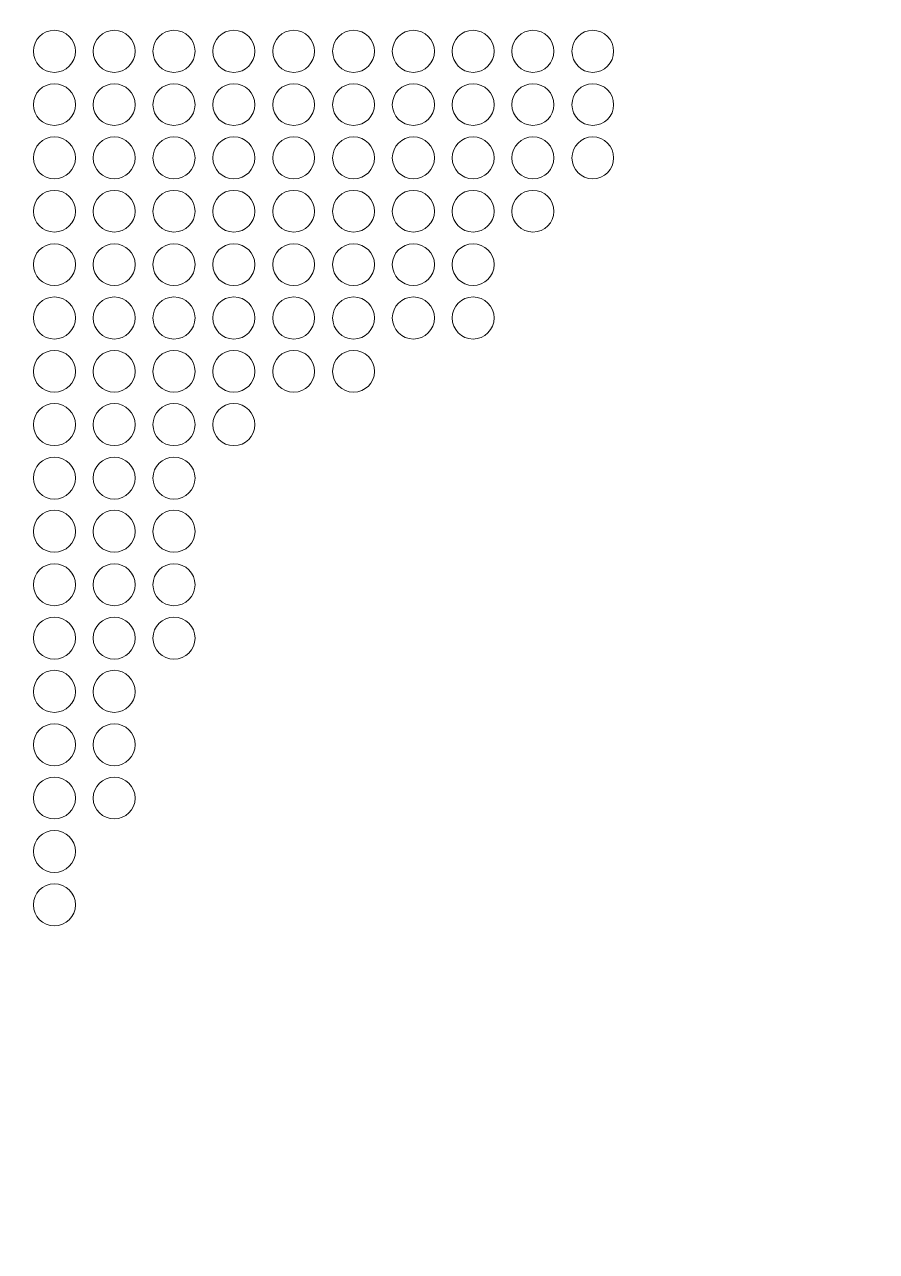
# Model space of a CAD drawing. Header units: inches. Extents: x 243 to 900, y -519 to -86.
# Drawn here: x 436.9 to 472.1, y -416.2 to -365.4 of the extents above; entities that cross this region are included whole.
import ezdxf

# ---------------------------------------------------------------- set-up
doc = ezdxf.new("R2010")
doc.units = ezdxf.units.IN
doc.header["$MEASUREMENT"] = 0
doc.layers.add('Layer 1', color=7, linetype='Continuous')

# ---------------------------------------------------------------- blocks, each defined once
blk = doc.blocks.new('block 3')
at = {"layer": 'Layer 1', "lineweight": 0}
blk.add_open_spline([(898.138, -484.267), (898.138, -494.991), (889.368, -503.763), (878.645, -503.763), (878.645, -503.763), (266.12, -503.763), (266.12, -503.763), (255.397, -503.763), (246.624, -494.991), (246.624, -484.267), (246.624, -484.267), (246.624, -108.507), (246.624, -108.507), (246.624, -97.783), (255.397, -89.011), (266.12, -89.011), (266.12, -89.011), (878.645, -89.011), (878.645, -89.011), (889.368, -89.011), (898.138, -97.783), (898.138, -108.507), (898.138, -108.507), (898.138, -484.267), (898.138, -484.267)], degree=3, knots=[0, 0, 0, 0, 1, 1, 1, 2, 2, 2, 3, 3, 3, 4, 4, 4, 5, 5, 5, 6, 6, 6, 7, 7, 7, 8, 8, 8, 8], dxfattribs=at)
blk = doc.blocks.new('block 2')
at = {"layer": 'Layer 1'}
blk.add_blockref('block 3', (0, 0), dxfattribs=at)
blk = doc.blocks.new('block 109')
at = {"layer": 'Layer 1', "lineweight": 0}
for points in [[(438.985, -366.544), (438.985, -367.018), (438.589, -367.416), (438.118, -367.416), (437.629, -367.416), (437.246, -367.018), (437.246, -366.544), (437.246, -366.071), (437.629, -365.676), (438.118, -365.676), (438.589, -365.676), (438.985, -366.071), (438.985, -366.544)], [(441.457, -366.544), (441.457, -367.018), (441.061, -367.416), (440.59, -367.416), (440.114, -367.416), (439.72, -367.018), (439.72, -366.544), (439.72, -366.071), (440.114, -365.676), (440.59, -365.676), (441.061, -365.676), (441.457, -366.071), (441.457, -366.544)], [(443.932, -366.544), (443.932, -367.018), (443.549, -367.416), (443.059, -367.416), (442.589, -367.416), (442.19, -367.018), (442.19, -366.544), (442.19, -366.071), (442.589, -365.676), (443.059, -365.676), (443.549, -365.676), (443.932, -366.071), (443.932, -366.544)], [(446.404, -366.544), (446.404, -367.018), (446.021, -367.416), (445.534, -367.416), (445.061, -367.416), (444.664, -367.018), (444.664, -366.544), (444.664, -366.071), (445.061, -365.676), (445.534, -365.676), (446.021, -365.676), (446.404, -366.071), (446.404, -366.544)], [(448.873, -366.544), (448.873, -367.018), (448.493, -367.416), (448.019, -367.416), (447.53, -367.416), (447.15, -367.018), (447.15, -366.544), (447.15, -366.071), (447.53, -365.676), (448.019, -365.676), (448.493, -365.676), (448.873, -366.071), (448.873, -366.544)], [(451.361, -366.544), (451.361, -367.018), (450.964, -367.416), (450.491, -367.416), (450.005, -367.416), (449.624, -367.018), (449.624, -366.544), (449.624, -366.071), (450.005, -365.676), (450.491, -365.676), (450.964, -365.676), (451.361, -366.071), (451.361, -366.544)], [(453.836, -366.544), (453.836, -367.018), (453.436, -367.416), (452.966, -367.416), (452.493, -367.416), (452.093, -367.018), (452.093, -366.544), (452.093, -366.071), (452.493, -365.676), (452.966, -365.676), (453.436, -365.676), (453.836, -366.071), (453.836, -366.544)], [(456.305, -366.544), (456.305, -367.018), (455.909, -367.416), (455.435, -367.416), (454.962, -367.416), (454.565, -367.018), (454.565, -366.544), (454.565, -366.071), (454.962, -365.676), (455.435, -365.676), (455.909, -365.676), (456.305, -366.071), (456.305, -366.544)], [(458.777, -366.544), (458.777, -367.018), (458.394, -367.416), (457.907, -367.416), (457.437, -367.416), (457.037, -367.018), (457.037, -366.544), (457.037, -366.071), (457.437, -365.676), (457.907, -365.676), (458.394, -365.676), (458.777, -366.071), (458.777, -366.544)], [(461.249, -366.544), (461.249, -367.018), (460.871, -367.416), (460.382, -367.416), (459.906, -367.416), (459.525, -367.018), (459.525, -366.544), (459.525, -366.071), (459.906, -365.676), (460.382, -365.676), (460.871, -365.676), (461.249, -366.071), (461.249, -366.544)]]:
    blk.add_open_spline(points, degree=3, knots=[0, 0, 0, 0, 1, 1, 1, 2, 2, 2, 3, 3, 3, 4, 4, 4, 4], dxfattribs=at)
blk = doc.blocks.new('block 110')
at = {"layer": 'Layer 1', "lineweight": 0}
for points in [[(438.985, -368.757), (438.985, -369.229), (438.589, -369.61), (438.118, -369.61), (437.629, -369.61), (437.246, -369.229), (437.246, -368.757), (437.246, -368.268), (437.629, -367.886), (438.118, -367.886), (438.589, -367.886), (438.985, -368.268), (438.985, -368.757)], [(441.457, -368.757), (441.457, -369.229), (441.061, -369.61), (440.59, -369.61), (440.114, -369.61), (439.72, -369.229), (439.72, -368.757), (439.72, -368.268), (440.114, -367.886), (440.59, -367.886), (441.061, -367.886), (441.457, -368.268), (441.457, -368.757)], [(443.932, -368.757), (443.932, -369.229), (443.549, -369.61), (443.059, -369.61), (442.589, -369.61), (442.19, -369.229), (442.19, -368.757), (442.19, -368.268), (442.589, -367.886), (443.059, -367.886), (443.549, -367.886), (443.932, -368.268), (443.932, -368.757)], [(446.404, -368.757), (446.404, -369.229), (446.021, -369.61), (445.534, -369.61), (445.061, -369.61), (444.664, -369.229), (444.664, -368.757), (444.664, -368.268), (445.061, -367.886), (445.534, -367.886), (446.021, -367.886), (446.404, -368.268), (446.404, -368.757)], [(448.873, -368.757), (448.873, -369.229), (448.493, -369.61), (448.019, -369.61), (447.53, -369.61), (447.15, -369.229), (447.15, -368.757), (447.15, -368.268), (447.53, -367.886), (448.019, -367.886), (448.493, -367.886), (448.873, -368.268), (448.873, -368.757)], [(451.361, -368.757), (451.361, -369.229), (450.964, -369.61), (450.491, -369.61), (450.005, -369.61), (449.624, -369.229), (449.624, -368.757), (449.624, -368.268), (450.005, -367.886), (450.491, -367.886), (450.964, -367.886), (451.361, -368.268), (451.361, -368.757)], [(453.836, -368.757), (453.836, -369.229), (453.436, -369.61), (452.966, -369.61), (452.493, -369.61), (452.093, -369.229), (452.093, -368.757), (452.093, -368.268), (452.493, -367.886), (452.966, -367.886), (453.436, -367.886), (453.836, -368.268), (453.836, -368.757)], [(456.305, -368.757), (456.305, -369.229), (455.909, -369.61), (455.435, -369.61), (454.962, -369.61), (454.565, -369.229), (454.565, -368.757), (454.565, -368.268), (454.962, -367.886), (455.435, -367.886), (455.909, -367.886), (456.305, -368.268), (456.305, -368.757)], [(458.777, -368.757), (458.777, -369.229), (458.394, -369.61), (457.907, -369.61), (457.437, -369.61), (457.037, -369.229), (457.037, -368.757), (457.037, -368.268), (457.437, -367.886), (457.907, -367.886), (458.394, -367.886), (458.777, -368.268), (458.777, -368.757)], [(461.249, -368.757), (461.249, -369.229), (460.871, -369.61), (460.382, -369.61), (459.906, -369.61), (459.525, -369.229), (459.525, -368.757), (459.525, -368.268), (459.906, -367.886), (460.382, -367.886), (460.871, -367.886), (461.249, -368.268), (461.249, -368.757)]]:
    blk.add_open_spline(points, degree=3, knots=[0, 0, 0, 0, 1, 1, 1, 2, 2, 2, 3, 3, 3, 4, 4, 4, 4], dxfattribs=at)
blk = doc.blocks.new('block 111')
at = {"layer": 'Layer 1', "lineweight": 0}
for points in [[(438.985, -370.953), (438.985, -371.427), (438.589, -371.823), (438.118, -371.823), (437.629, -371.823), (437.246, -371.427), (437.246, -370.953), (437.246, -370.48), (437.629, -370.084), (438.118, -370.084), (438.589, -370.084), (438.985, -370.48), (438.985, -370.953)], [(441.457, -370.953), (441.457, -371.427), (441.061, -371.823), (440.59, -371.823), (440.114, -371.823), (439.72, -371.427), (439.72, -370.953), (439.72, -370.48), (440.114, -370.084), (440.59, -370.084), (441.061, -370.084), (441.457, -370.48), (441.457, -370.953)], [(443.932, -370.953), (443.932, -371.427), (443.549, -371.823), (443.059, -371.823), (442.589, -371.823), (442.19, -371.427), (442.19, -370.953), (442.19, -370.48), (442.589, -370.084), (443.059, -370.084), (443.549, -370.084), (443.932, -370.48), (443.932, -370.953)], [(446.404, -370.953), (446.404, -371.427), (446.021, -371.823), (445.534, -371.823), (445.061, -371.823), (444.664, -371.427), (444.664, -370.953), (444.664, -370.48), (445.061, -370.084), (445.534, -370.084), (446.021, -370.084), (446.404, -370.48), (446.404, -370.953)], [(448.873, -370.953), (448.873, -371.427), (448.493, -371.823), (448.019, -371.823), (447.53, -371.823), (447.15, -371.427), (447.15, -370.953), (447.15, -370.48), (447.53, -370.084), (448.019, -370.084), (448.493, -370.084), (448.873, -370.48), (448.873, -370.953)], [(451.361, -370.953), (451.361, -371.427), (450.964, -371.823), (450.491, -371.823), (450.005, -371.823), (449.624, -371.427), (449.624, -370.953), (449.624, -370.48), (450.005, -370.084), (450.491, -370.084), (450.964, -370.084), (451.361, -370.48), (451.361, -370.953)], [(453.836, -370.953), (453.836, -371.427), (453.436, -371.823), (452.966, -371.823), (452.493, -371.823), (452.093, -371.427), (452.093, -370.953), (452.093, -370.48), (452.493, -370.084), (452.966, -370.084), (453.436, -370.084), (453.836, -370.48), (453.836, -370.953)], [(456.305, -370.953), (456.305, -371.427), (455.909, -371.823), (455.435, -371.823), (454.962, -371.823), (454.565, -371.427), (454.565, -370.953), (454.565, -370.48), (454.962, -370.084), (455.435, -370.084), (455.909, -370.084), (456.305, -370.48), (456.305, -370.953)], [(458.777, -370.953), (458.777, -371.427), (458.394, -371.823), (457.907, -371.823), (457.437, -371.823), (457.037, -371.427), (457.037, -370.953), (457.037, -370.48), (457.437, -370.084), (457.907, -370.084), (458.394, -370.084), (458.777, -370.48), (458.777, -370.953)], [(461.249, -370.953), (461.249, -371.427), (460.871, -371.823), (460.382, -371.823), (459.906, -371.823), (459.525, -371.427), (459.525, -370.953), (459.525, -370.48), (459.906, -370.084), (460.382, -370.084), (460.871, -370.084), (461.249, -370.48), (461.249, -370.953)]]:
    blk.add_open_spline(points, degree=3, knots=[0, 0, 0, 0, 1, 1, 1, 2, 2, 2, 3, 3, 3, 4, 4, 4, 4], dxfattribs=at)
blk = doc.blocks.new('block 112')
at = {"layer": 'Layer 1', "lineweight": 0}
for points in [[(438.985, -373.166), (438.985, -373.638), (438.589, -374.02), (438.118, -374.02), (437.629, -374.02), (437.246, -373.638), (437.246, -373.166), (437.246, -372.677), (437.629, -372.296), (438.118, -372.296), (438.589, -372.296), (438.985, -372.677), (438.985, -373.166)], [(441.457, -373.166), (441.457, -373.638), (441.061, -374.02), (440.59, -374.02), (440.114, -374.02), (439.72, -373.638), (439.72, -373.166), (439.72, -372.677), (440.114, -372.296), (440.59, -372.296), (441.061, -372.296), (441.457, -372.677), (441.457, -373.166)], [(443.932, -373.166), (443.932, -373.638), (443.549, -374.02), (443.059, -374.02), (442.589, -374.02), (442.19, -373.638), (442.19, -373.166), (442.19, -372.677), (442.589, -372.296), (443.059, -372.296), (443.549, -372.296), (443.932, -372.677), (443.932, -373.166)], [(446.404, -373.166), (446.404, -373.638), (446.021, -374.02), (445.534, -374.02), (445.061, -374.02), (444.664, -373.638), (444.664, -373.166), (444.664, -372.677), (445.061, -372.296), (445.534, -372.296), (446.021, -372.296), (446.404, -372.677), (446.404, -373.166)], [(448.873, -373.166), (448.873, -373.638), (448.493, -374.02), (448.019, -374.02), (447.53, -374.02), (447.15, -373.638), (447.15, -373.166), (447.15, -372.677), (447.53, -372.296), (448.019, -372.296), (448.493, -372.296), (448.873, -372.677), (448.873, -373.166)], [(451.361, -373.166), (451.361, -373.638), (450.964, -374.02), (450.491, -374.02), (450.005, -374.02), (449.624, -373.638), (449.624, -373.166), (449.624, -372.677), (450.005, -372.296), (450.491, -372.296), (450.964, -372.296), (451.361, -372.677), (451.361, -373.166)], [(453.836, -373.166), (453.836, -373.638), (453.436, -374.02), (452.966, -374.02), (452.493, -374.02), (452.093, -373.638), (452.093, -373.166), (452.093, -372.677), (452.493, -372.296), (452.966, -372.296), (453.436, -372.296), (453.836, -372.677), (453.836, -373.166)], [(456.305, -373.166), (456.305, -373.638), (455.909, -374.02), (455.435, -374.02), (454.962, -374.02), (454.565, -373.638), (454.565, -373.166), (454.565, -372.677), (454.962, -372.296), (455.435, -372.296), (455.909, -372.296), (456.305, -372.677), (456.305, -373.166)], [(458.777, -373.166), (458.777, -373.638), (458.394, -374.02), (457.907, -374.02), (457.437, -374.02), (457.037, -373.638), (457.037, -373.166), (457.037, -372.677), (457.437, -372.296), (457.907, -372.296), (458.394, -372.296), (458.777, -372.677), (458.777, -373.166)]]:
    blk.add_open_spline(points, degree=3, knots=[0, 0, 0, 0, 1, 1, 1, 2, 2, 2, 3, 3, 3, 4, 4, 4, 4], dxfattribs=at)
blk = doc.blocks.new('block 113')
at = {"layer": 'Layer 1', "lineweight": 0}
for points in [[(438.985, -375.361), (438.985, -375.851), (438.589, -376.233), (438.118, -376.233), (437.629, -376.233), (437.246, -375.851), (437.246, -375.361), (437.246, -374.89), (437.629, -374.509), (438.118, -374.509), (438.589, -374.509), (438.985, -374.89), (438.985, -375.361)], [(441.457, -375.361), (441.457, -375.851), (441.061, -376.233), (440.59, -376.233), (440.114, -376.233), (439.72, -375.851), (439.72, -375.361), (439.72, -374.89), (440.114, -374.509), (440.59, -374.509), (441.061, -374.509), (441.457, -374.89), (441.457, -375.361)], [(443.932, -375.361), (443.932, -375.851), (443.549, -376.233), (443.059, -376.233), (442.589, -376.233), (442.19, -375.851), (442.19, -375.361), (442.19, -374.89), (442.589, -374.509), (443.059, -374.509), (443.549, -374.509), (443.932, -374.89), (443.932, -375.361)], [(446.404, -375.361), (446.404, -375.851), (446.021, -376.233), (445.534, -376.233), (445.061, -376.233), (444.664, -375.851), (444.664, -375.361), (444.664, -374.89), (445.061, -374.509), (445.534, -374.509), (446.021, -374.509), (446.404, -374.89), (446.404, -375.361)], [(448.873, -375.361), (448.873, -375.851), (448.493, -376.233), (448.019, -376.233), (447.53, -376.233), (447.15, -375.851), (447.15, -375.361), (447.15, -374.89), (447.53, -374.509), (448.019, -374.509), (448.493, -374.509), (448.873, -374.89), (448.873, -375.361)], [(451.361, -375.361), (451.361, -375.851), (450.964, -376.233), (450.491, -376.233), (450.005, -376.233), (449.624, -375.851), (449.624, -375.361), (449.624, -374.89), (450.005, -374.509), (450.491, -374.509), (450.964, -374.509), (451.361, -374.89), (451.361, -375.361)], [(453.836, -375.361), (453.836, -375.851), (453.436, -376.233), (452.966, -376.233), (452.493, -376.233), (452.093, -375.851), (452.093, -375.361), (452.093, -374.89), (452.493, -374.509), (452.966, -374.509), (453.436, -374.509), (453.836, -374.89), (453.836, -375.361)], [(456.305, -375.361), (456.305, -375.851), (455.909, -376.233), (455.435, -376.233), (454.962, -376.233), (454.565, -375.851), (454.565, -375.361), (454.565, -374.89), (454.962, -374.509), (455.435, -374.509), (455.909, -374.509), (456.305, -374.89), (456.305, -375.361)]]:
    blk.add_open_spline(points, degree=3, knots=[0, 0, 0, 0, 1, 1, 1, 2, 2, 2, 3, 3, 3, 4, 4, 4, 4], dxfattribs=at)
blk = doc.blocks.new('block 114')
at = {"layer": 'Layer 1', "lineweight": 0}
for points in [[(438.985, -377.576), (438.985, -378.048), (438.589, -378.446), (438.118, -378.446), (437.629, -378.446), (437.246, -378.048), (437.246, -377.576), (437.246, -377.103), (437.629, -376.705), (438.118, -376.705), (438.589, -376.705), (438.985, -377.103), (438.985, -377.576)], [(441.457, -377.576), (441.457, -378.048), (441.061, -378.446), (440.59, -378.446), (440.114, -378.446), (439.72, -378.048), (439.72, -377.576), (439.72, -377.103), (440.114, -376.705), (440.59, -376.705), (441.061, -376.705), (441.457, -377.103), (441.457, -377.576)], [(443.932, -377.576), (443.932, -378.048), (443.549, -378.446), (443.059, -378.446), (442.589, -378.446), (442.19, -378.048), (442.19, -377.576), (442.19, -377.103), (442.589, -376.705), (443.059, -376.705), (443.549, -376.705), (443.932, -377.103), (443.932, -377.576)], [(446.404, -377.576), (446.404, -378.048), (446.021, -378.446), (445.534, -378.446), (445.061, -378.446), (444.664, -378.048), (444.664, -377.576), (444.664, -377.103), (445.061, -376.705), (445.534, -376.705), (446.021, -376.705), (446.404, -377.103), (446.404, -377.576)], [(448.873, -377.576), (448.873, -378.048), (448.493, -378.446), (448.019, -378.446), (447.53, -378.446), (447.15, -378.048), (447.15, -377.576), (447.15, -377.103), (447.53, -376.705), (448.019, -376.705), (448.493, -376.705), (448.873, -377.103), (448.873, -377.576)], [(451.361, -377.576), (451.361, -378.048), (450.964, -378.446), (450.491, -378.446), (450.005, -378.446), (449.624, -378.048), (449.624, -377.576), (449.624, -377.103), (450.005, -376.705), (450.491, -376.705), (450.964, -376.705), (451.361, -377.103), (451.361, -377.576)], [(453.836, -377.576), (453.836, -378.048), (453.436, -378.446), (452.966, -378.446), (452.493, -378.446), (452.093, -378.048), (452.093, -377.576), (452.093, -377.103), (452.493, -376.705), (452.966, -376.705), (453.436, -376.705), (453.836, -377.103), (453.836, -377.576)], [(456.305, -377.576), (456.305, -378.048), (455.909, -378.446), (455.435, -378.446), (454.962, -378.446), (454.565, -378.048), (454.565, -377.576), (454.565, -377.103), (454.962, -376.705), (455.435, -376.705), (455.909, -376.705), (456.305, -377.103), (456.305, -377.576)]]:
    blk.add_open_spline(points, degree=3, knots=[0, 0, 0, 0, 1, 1, 1, 2, 2, 2, 3, 3, 3, 4, 4, 4, 4], dxfattribs=at)
blk = doc.blocks.new('block 115')
at = {"layer": 'Layer 1', "lineweight": 0}
for points in [[(438.985, -379.79), (438.985, -380.262), (438.589, -380.644), (438.118, -380.644), (437.629, -380.644), (437.246, -380.262), (437.246, -379.79), (437.246, -379.301), (437.629, -378.919), (438.118, -378.919), (438.589, -378.919), (438.985, -379.301), (438.985, -379.79)], [(441.457, -379.79), (441.457, -380.262), (441.061, -380.644), (440.59, -380.644), (440.114, -380.644), (439.72, -380.262), (439.72, -379.79), (439.72, -379.301), (440.114, -378.919), (440.59, -378.919), (441.061, -378.919), (441.457, -379.301), (441.457, -379.79)], [(443.932, -379.79), (443.932, -380.262), (443.549, -380.644), (443.059, -380.644), (442.589, -380.644), (442.19, -380.262), (442.19, -379.79), (442.19, -379.301), (442.589, -378.919), (443.059, -378.919), (443.549, -378.919), (443.932, -379.301), (443.932, -379.79)], [(446.404, -379.79), (446.404, -380.262), (446.021, -380.644), (445.534, -380.644), (445.061, -380.644), (444.664, -380.262), (444.664, -379.79), (444.664, -379.301), (445.061, -378.919), (445.534, -378.919), (446.021, -378.919), (446.404, -379.301), (446.404, -379.79)], [(448.873, -379.79), (448.873, -380.262), (448.493, -380.644), (448.019, -380.644), (447.53, -380.644), (447.15, -380.262), (447.15, -379.79), (447.15, -379.301), (447.53, -378.919), (448.019, -378.919), (448.493, -378.919), (448.873, -379.301), (448.873, -379.79)], [(451.361, -379.79), (451.361, -380.262), (450.964, -380.644), (450.491, -380.644), (450.005, -380.644), (449.624, -380.262), (449.624, -379.79), (449.624, -379.301), (450.005, -378.919), (450.491, -378.919), (450.964, -378.919), (451.361, -379.301), (451.361, -379.79)]]:
    blk.add_open_spline(points, degree=3, knots=[0, 0, 0, 0, 1, 1, 1, 2, 2, 2, 3, 3, 3, 4, 4, 4, 4], dxfattribs=at)
blk = doc.blocks.new('block 116')
at = {"layer": 'Layer 1', "lineweight": 0}
for points in [[(438.985, -381.987), (438.985, -382.475), (438.589, -382.856), (438.118, -382.856), (437.629, -382.856), (437.246, -382.475), (437.246, -381.987), (437.246, -381.512), (437.629, -381.116), (438.118, -381.116), (438.589, -381.116), (438.985, -381.512), (438.985, -381.987)], [(441.457, -381.987), (441.457, -382.475), (441.061, -382.856), (440.59, -382.856), (440.114, -382.856), (439.72, -382.475), (439.72, -381.987), (439.72, -381.512), (440.114, -381.116), (440.59, -381.116), (441.061, -381.116), (441.457, -381.512), (441.457, -381.987)], [(443.932, -381.987), (443.932, -382.475), (443.549, -382.856), (443.059, -382.856), (442.589, -382.856), (442.19, -382.475), (442.19, -381.987), (442.19, -381.512), (442.589, -381.116), (443.059, -381.116), (443.549, -381.116), (443.932, -381.512), (443.932, -381.987)], [(446.404, -381.987), (446.404, -382.475), (446.021, -382.856), (445.534, -382.856), (445.061, -382.856), (444.664, -382.475), (444.664, -381.987), (444.664, -381.512), (445.061, -381.116), (445.534, -381.116), (446.021, -381.116), (446.404, -381.512), (446.404, -381.987)]]:
    blk.add_open_spline(points, degree=3, knots=[0, 0, 0, 0, 1, 1, 1, 2, 2, 2, 3, 3, 3, 4, 4, 4, 4], dxfattribs=at)
blk = doc.blocks.new('block 117')
at = {"layer": 'Layer 1', "lineweight": 0}
for points in [[(438.985, -384.199), (438.985, -384.671), (438.589, -385.069), (438.118, -385.069), (437.629, -385.069), (437.246, -384.671), (437.246, -384.199), (437.246, -383.725), (437.629, -383.329), (438.118, -383.329), (438.589, -383.329), (438.985, -383.725), (438.985, -384.199)], [(441.457, -384.199), (441.457, -384.671), (441.061, -385.069), (440.59, -385.069), (440.114, -385.069), (439.72, -384.671), (439.72, -384.199), (439.72, -383.725), (440.114, -383.329), (440.59, -383.329), (441.061, -383.329), (441.457, -383.725), (441.457, -384.199)], [(443.932, -384.199), (443.932, -384.671), (443.549, -385.069), (443.059, -385.069), (442.589, -385.069), (442.19, -384.671), (442.19, -384.199), (442.19, -383.725), (442.589, -383.329), (443.059, -383.329), (443.549, -383.329), (443.932, -383.725), (443.932, -384.199)]]:
    blk.add_open_spline(points, degree=3, knots=[0, 0, 0, 0, 1, 1, 1, 2, 2, 2, 3, 3, 3, 4, 4, 4, 4], dxfattribs=at)
blk = doc.blocks.new('block 118')
at = {"layer": 'Layer 1', "lineweight": 0}
for points in [[(438.985, -386.41), (438.985, -386.882), (438.589, -387.267), (438.118, -387.267), (437.629, -387.267), (437.246, -386.882), (437.246, -386.41), (437.246, -385.924), (437.629, -385.527), (438.118, -385.527), (438.589, -385.527), (438.985, -385.924), (438.985, -386.41)], [(441.457, -386.41), (441.457, -386.882), (441.061, -387.267), (440.59, -387.267), (440.114, -387.267), (439.72, -386.882), (439.72, -386.41), (439.72, -385.924), (440.114, -385.527), (440.59, -385.527), (441.061, -385.527), (441.457, -385.924), (441.457, -386.41)], [(443.932, -386.41), (443.932, -386.882), (443.549, -387.267), (443.059, -387.267), (442.589, -387.267), (442.19, -386.882), (442.19, -386.41), (442.19, -385.924), (442.589, -385.527), (443.059, -385.527), (443.549, -385.527), (443.932, -385.924), (443.932, -386.41)]]:
    blk.add_open_spline(points, degree=3, knots=[0, 0, 0, 0, 1, 1, 1, 2, 2, 2, 3, 3, 3, 4, 4, 4, 4], dxfattribs=at)
blk = doc.blocks.new('block 119')
at = {"layer": 'Layer 1', "lineweight": 0}
for points in [[(438.985, -388.609), (438.985, -389.082), (438.589, -389.478), (438.118, -389.478), (437.629, -389.478), (437.246, -389.082), (437.246, -388.609), (437.246, -388.135), (437.629, -387.739), (438.118, -387.739), (438.589, -387.739), (438.985, -388.135), (438.985, -388.609)], [(441.457, -388.609), (441.457, -389.082), (441.061, -389.478), (440.59, -389.478), (440.114, -389.478), (439.72, -389.082), (439.72, -388.609), (439.72, -388.135), (440.114, -387.739), (440.59, -387.739), (441.061, -387.739), (441.457, -388.135), (441.457, -388.609)], [(443.932, -388.609), (443.932, -389.082), (443.549, -389.478), (443.059, -389.478), (442.589, -389.478), (442.19, -389.082), (442.19, -388.609), (442.19, -388.135), (442.589, -387.739), (443.059, -387.739), (443.549, -387.739), (443.932, -388.135), (443.932, -388.609)]]:
    blk.add_open_spline(points, degree=3, knots=[0, 0, 0, 0, 1, 1, 1, 2, 2, 2, 3, 3, 3, 4, 4, 4, 4], dxfattribs=at)
blk = doc.blocks.new('block 120')
at = {"layer": 'Layer 1', "lineweight": 0}
for points in [[(438.985, -390.822), (438.985, -391.295), (438.589, -391.692), (438.118, -391.692), (437.629, -391.692), (437.246, -391.295), (437.246, -390.822), (437.246, -390.331), (437.629, -389.952), (438.118, -389.952), (438.589, -389.952), (438.985, -390.331), (438.985, -390.822)], [(441.457, -390.822), (441.457, -391.295), (441.061, -391.692), (440.59, -391.692), (440.114, -391.692), (439.72, -391.295), (439.72, -390.822), (439.72, -390.331), (440.114, -389.952), (440.59, -389.952), (441.061, -389.952), (441.457, -390.331), (441.457, -390.822)], [(443.932, -390.822), (443.932, -391.295), (443.549, -391.692), (443.059, -391.692), (442.589, -391.692), (442.19, -391.295), (442.19, -390.822), (442.19, -390.331), (442.589, -389.952), (443.059, -389.952), (443.549, -389.952), (443.932, -390.331), (443.932, -390.822)]]:
    blk.add_open_spline(points, degree=3, knots=[0, 0, 0, 0, 1, 1, 1, 2, 2, 2, 3, 3, 3, 4, 4, 4, 4], dxfattribs=at)
blk = doc.blocks.new('block 121')
at = {"layer": 'Layer 1', "lineweight": 0}
for points in [[(401.86, -393.036), (401.86, -393.508), (401.479, -393.888), (400.991, -393.888), (400.517, -393.888), (400.121, -393.508), (400.121, -393.036), (400.121, -392.547), (400.517, -392.149), (400.991, -392.149), (401.479, -392.149), (401.86, -392.547), (401.86, -393.036)], [(404.348, -393.036), (404.348, -393.508), (403.952, -393.888), (403.465, -393.888), (402.992, -393.888), (402.611, -393.508), (402.611, -393.036), (402.611, -392.547), (402.992, -392.149), (403.465, -392.149), (403.952, -392.149), (404.348, -392.547), (404.348, -393.036)], [(406.82, -393.036), (406.82, -393.508), (406.424, -393.888), (405.95, -393.888), (405.461, -393.888), (405.08, -393.508), (405.08, -393.036), (405.08, -392.547), (405.461, -392.149), (405.95, -392.149), (406.424, -392.149), (406.82, -392.547), (406.82, -393.036)], [(409.29, -393.036), (409.29, -393.508), (408.896, -393.888), (408.422, -393.888), (407.936, -393.888), (407.553, -393.508), (407.553, -393.036), (407.553, -392.547), (407.936, -392.149), (408.422, -392.149), (408.896, -392.149), (409.29, -392.547), (409.29, -393.036)], [(411.764, -393.036), (411.764, -393.508), (411.368, -393.888), (410.894, -393.888), (410.421, -393.888), (410.025, -393.508), (410.025, -393.036), (410.025, -392.547), (410.421, -392.149), (410.894, -392.149), (411.368, -392.149), (411.764, -392.547), (411.764, -393.036)], [(414.234, -393.036), (414.234, -393.508), (413.84, -393.888), (413.366, -393.888), (412.893, -393.888), (412.497, -393.508), (412.497, -393.036), (412.497, -392.547), (412.893, -392.149), (413.366, -392.149), (413.84, -392.149), (414.234, -392.547), (414.234, -393.036)], [(416.711, -393.036), (416.711, -393.508), (416.325, -393.888), (415.838, -393.888), (415.368, -393.888), (414.966, -393.508), (414.966, -393.036), (414.966, -392.547), (415.368, -392.149), (415.838, -392.149), (416.325, -392.149), (416.711, -392.547), (416.711, -393.036)], [(419.18, -393.036), (419.18, -393.508), (418.799, -393.888), (418.326, -393.888), (417.837, -393.888), (417.459, -393.508), (417.459, -393.036), (417.459, -392.547), (417.837, -392.149), (418.326, -392.149), (418.799, -392.149), (419.18, -392.547), (419.18, -393.036)], [(421.655, -393.036), (421.655, -393.508), (421.269, -393.888), (420.798, -393.888), (420.312, -393.888), (419.928, -393.508), (419.928, -393.036), (419.928, -392.547), (420.312, -392.149), (420.798, -392.149), (421.269, -392.149), (421.655, -392.547), (421.655, -393.036)], [(424.137, -393.036), (424.137, -393.508), (423.744, -393.888), (423.27, -393.888), (422.781, -393.888), (422.401, -393.508), (422.401, -393.036), (422.401, -392.547), (422.781, -392.149), (423.27, -392.149), (423.744, -392.149), (424.137, -392.547), (424.137, -393.036)], [(426.612, -393.036), (426.612, -393.508), (426.231, -393.888), (425.742, -393.888), (425.253, -393.888), (424.872, -393.508), (424.872, -393.036), (424.872, -392.547), (425.253, -392.149), (425.742, -392.149), (426.231, -392.149), (426.612, -392.547), (426.612, -393.036)], [(429.084, -393.036), (429.084, -393.508), (428.701, -393.888), (428.211, -393.888), (427.741, -393.888), (427.344, -393.508), (427.344, -393.036), (427.344, -392.547), (427.741, -392.149), (428.211, -392.149), (428.701, -392.149), (429.084, -392.547), (429.084, -393.036)], [(431.556, -393.036), (431.556, -393.508), (431.173, -393.888), (430.686, -393.888), (430.213, -393.888), (429.832, -393.508), (429.832, -393.036), (429.832, -392.547), (430.213, -392.149), (430.686, -392.149), (431.173, -392.149), (431.556, -392.547), (431.556, -393.036)], [(434.028, -393.036), (434.028, -393.508), (433.645, -393.888), (433.156, -393.888), (432.685, -393.888), (432.304, -393.508), (432.304, -393.036), (432.304, -392.547), (432.685, -392.149), (433.156, -392.149), (433.645, -392.149), (434.028, -392.547), (434.028, -393.036)], [(436.513, -393.036), (436.513, -393.508), (436.119, -393.888), (435.628, -393.888), (435.16, -393.888), (434.774, -393.508), (434.774, -393.036), (434.774, -392.547), (435.16, -392.149), (435.628, -392.149), (436.119, -392.149), (436.513, -392.547), (436.513, -393.036)], [(438.985, -393.036), (438.985, -393.508), (438.589, -393.888), (438.118, -393.888), (437.629, -393.888), (437.246, -393.508), (437.246, -393.036), (437.246, -392.547), (437.629, -392.149), (438.118, -392.149), (438.589, -392.149), (438.985, -392.547), (438.985, -393.036)], [(441.457, -393.036), (441.457, -393.508), (441.061, -393.888), (440.59, -393.888), (440.114, -393.888), (439.72, -393.508), (439.72, -393.036), (439.72, -392.547), (440.114, -392.149), (440.59, -392.149), (441.061, -392.149), (441.457, -392.547), (441.457, -393.036)]]:
    blk.add_open_spline(points, degree=3, knots=[0, 0, 0, 0, 1, 1, 1, 2, 2, 2, 3, 3, 3, 4, 4, 4, 4], dxfattribs=at)
blk = doc.blocks.new('block 122')
at = {"layer": 'Layer 1', "lineweight": 0}
for points in [[(401.86, -395.23), (401.86, -395.703), (401.479, -396.1), (400.991, -396.1), (400.517, -396.1), (400.121, -395.703), (400.121, -395.23), (400.121, -394.742), (400.517, -394.362), (400.991, -394.362), (401.479, -394.362), (401.86, -394.742), (401.86, -395.23)], [(404.348, -395.23), (404.348, -395.703), (403.952, -396.1), (403.465, -396.1), (402.992, -396.1), (402.611, -395.703), (402.611, -395.23), (402.611, -394.742), (402.992, -394.362), (403.465, -394.362), (403.952, -394.362), (404.348, -394.742), (404.348, -395.23)], [(406.82, -395.23), (406.82, -395.703), (406.424, -396.1), (405.95, -396.1), (405.461, -396.1), (405.08, -395.703), (405.08, -395.23), (405.08, -394.742), (405.461, -394.362), (405.95, -394.362), (406.424, -394.362), (406.82, -394.742), (406.82, -395.23)], [(409.29, -395.23), (409.29, -395.703), (408.896, -396.1), (408.422, -396.1), (407.936, -396.1), (407.553, -395.703), (407.553, -395.23), (407.553, -394.742), (407.936, -394.362), (408.422, -394.362), (408.896, -394.362), (409.29, -394.742), (409.29, -395.23)], [(411.764, -395.23), (411.764, -395.703), (411.368, -396.1), (410.894, -396.1), (410.421, -396.1), (410.025, -395.703), (410.025, -395.23), (410.025, -394.742), (410.421, -394.362), (410.894, -394.362), (411.368, -394.362), (411.764, -394.742), (411.764, -395.23)], [(414.234, -395.23), (414.234, -395.703), (413.84, -396.1), (413.366, -396.1), (412.893, -396.1), (412.497, -395.703), (412.497, -395.23), (412.497, -394.742), (412.893, -394.362), (413.366, -394.362), (413.84, -394.362), (414.234, -394.742), (414.234, -395.23)], [(416.711, -395.23), (416.711, -395.703), (416.325, -396.1), (415.838, -396.1), (415.368, -396.1), (414.966, -395.703), (414.966, -395.23), (414.966, -394.742), (415.368, -394.362), (415.838, -394.362), (416.325, -394.362), (416.711, -394.742), (416.711, -395.23)], [(419.18, -395.23), (419.18, -395.703), (418.799, -396.1), (418.326, -396.1), (417.837, -396.1), (417.459, -395.703), (417.459, -395.23), (417.459, -394.742), (417.837, -394.362), (418.326, -394.362), (418.799, -394.362), (419.18, -394.742), (419.18, -395.23)], [(421.655, -395.23), (421.655, -395.703), (421.269, -396.1), (420.798, -396.1), (420.312, -396.1), (419.928, -395.703), (419.928, -395.23), (419.928, -394.742), (420.312, -394.362), (420.798, -394.362), (421.269, -394.362), (421.655, -394.742), (421.655, -395.23)], [(424.137, -395.23), (424.137, -395.703), (423.744, -396.1), (423.27, -396.1), (422.781, -396.1), (422.401, -395.703), (422.401, -395.23), (422.401, -394.742), (422.781, -394.362), (423.27, -394.362), (423.744, -394.362), (424.137, -394.742), (424.137, -395.23)], [(426.612, -395.23), (426.612, -395.703), (426.231, -396.1), (425.742, -396.1), (425.253, -396.1), (424.872, -395.703), (424.872, -395.23), (424.872, -394.742), (425.253, -394.362), (425.742, -394.362), (426.231, -394.362), (426.612, -394.742), (426.612, -395.23)], [(429.084, -395.23), (429.084, -395.703), (428.701, -396.1), (428.211, -396.1), (427.741, -396.1), (427.344, -395.703), (427.344, -395.23), (427.344, -394.742), (427.741, -394.362), (428.211, -394.362), (428.701, -394.362), (429.084, -394.742), (429.084, -395.23)], [(431.556, -395.23), (431.556, -395.703), (431.173, -396.1), (430.686, -396.1), (430.213, -396.1), (429.832, -395.703), (429.832, -395.23), (429.832, -394.742), (430.213, -394.362), (430.686, -394.362), (431.173, -394.362), (431.556, -394.742), (431.556, -395.23)], [(434.028, -395.23), (434.028, -395.703), (433.645, -396.1), (433.156, -396.1), (432.685, -396.1), (432.304, -395.703), (432.304, -395.23), (432.304, -394.742), (432.685, -394.362), (433.156, -394.362), (433.645, -394.362), (434.028, -394.742), (434.028, -395.23)], [(436.513, -395.23), (436.513, -395.703), (436.119, -396.1), (435.628, -396.1), (435.16, -396.1), (434.774, -395.703), (434.774, -395.23), (434.774, -394.742), (435.16, -394.362), (435.628, -394.362), (436.119, -394.362), (436.513, -394.742), (436.513, -395.23)], [(438.985, -395.23), (438.985, -395.703), (438.589, -396.1), (438.118, -396.1), (437.629, -396.1), (437.246, -395.703), (437.246, -395.23), (437.246, -394.742), (437.629, -394.362), (438.118, -394.362), (438.589, -394.362), (438.985, -394.742), (438.985, -395.23)], [(441.457, -395.23), (441.457, -395.703), (441.061, -396.1), (440.59, -396.1), (440.114, -396.1), (439.72, -395.703), (439.72, -395.23), (439.72, -394.742), (440.114, -394.362), (440.59, -394.362), (441.061, -394.362), (441.457, -394.742), (441.457, -395.23)]]:
    blk.add_open_spline(points, degree=3, knots=[0, 0, 0, 0, 1, 1, 1, 2, 2, 2, 3, 3, 3, 4, 4, 4, 4], dxfattribs=at)
blk = doc.blocks.new('block 123')
at = {"layer": 'Layer 1', "lineweight": 0}
for points in [[(401.86, -397.443), (401.86, -397.916), (401.479, -398.298), (400.991, -398.298), (400.517, -398.298), (400.121, -397.916), (400.121, -397.443), (400.121, -396.954), (400.517, -396.573), (400.991, -396.573), (401.479, -396.573), (401.86, -396.954), (401.86, -397.443)], [(404.348, -397.443), (404.348, -397.916), (403.952, -398.298), (403.465, -398.298), (402.992, -398.298), (402.611, -397.916), (402.611, -397.443), (402.611, -396.954), (402.992, -396.573), (403.465, -396.573), (403.952, -396.573), (404.348, -396.954), (404.348, -397.443)], [(406.82, -397.443), (406.82, -397.916), (406.424, -398.298), (405.95, -398.298), (405.461, -398.298), (405.08, -397.916), (405.08, -397.443), (405.08, -396.954), (405.461, -396.573), (405.95, -396.573), (406.424, -396.573), (406.82, -396.954), (406.82, -397.443)], [(409.29, -397.443), (409.29, -397.916), (408.896, -398.298), (408.422, -398.298), (407.936, -398.298), (407.553, -397.916), (407.553, -397.443), (407.553, -396.954), (407.936, -396.573), (408.422, -396.573), (408.896, -396.573), (409.29, -396.954), (409.29, -397.443)], [(411.764, -397.443), (411.764, -397.916), (411.368, -398.298), (410.894, -398.298), (410.421, -398.298), (410.025, -397.916), (410.025, -397.443), (410.025, -396.954), (410.421, -396.573), (410.894, -396.573), (411.368, -396.573), (411.764, -396.954), (411.764, -397.443)], [(414.234, -397.443), (414.234, -397.916), (413.84, -398.298), (413.366, -398.298), (412.893, -398.298), (412.497, -397.916), (412.497, -397.443), (412.497, -396.954), (412.893, -396.573), (413.366, -396.573), (413.84, -396.573), (414.234, -396.954), (414.234, -397.443)], [(416.711, -397.443), (416.711, -397.916), (416.325, -398.298), (415.838, -398.298), (415.368, -398.298), (414.966, -397.916), (414.966, -397.443), (414.966, -396.954), (415.368, -396.573), (415.838, -396.573), (416.325, -396.573), (416.711, -396.954), (416.711, -397.443)], [(419.18, -397.443), (419.18, -397.916), (418.799, -398.298), (418.326, -398.298), (417.837, -398.298), (417.459, -397.916), (417.459, -397.443), (417.459, -396.954), (417.837, -396.573), (418.326, -396.573), (418.799, -396.573), (419.18, -396.954), (419.18, -397.443)], [(421.655, -397.443), (421.655, -397.916), (421.269, -398.298), (420.798, -398.298), (420.312, -398.298), (419.928, -397.916), (419.928, -397.443), (419.928, -396.954), (420.312, -396.573), (420.798, -396.573), (421.269, -396.573), (421.655, -396.954), (421.655, -397.443)], [(424.137, -397.443), (424.137, -397.916), (423.744, -398.298), (423.27, -398.298), (422.781, -398.298), (422.401, -397.916), (422.401, -397.443), (422.401, -396.954), (422.781, -396.573), (423.27, -396.573), (423.744, -396.573), (424.137, -396.954), (424.137, -397.443)], [(426.612, -397.443), (426.612, -397.916), (426.231, -398.298), (425.742, -398.298), (425.253, -398.298), (424.872, -397.916), (424.872, -397.443), (424.872, -396.954), (425.253, -396.573), (425.742, -396.573), (426.231, -396.573), (426.612, -396.954), (426.612, -397.443)], [(429.084, -397.443), (429.084, -397.916), (428.701, -398.298), (428.211, -398.298), (427.741, -398.298), (427.344, -397.916), (427.344, -397.443), (427.344, -396.954), (427.741, -396.573), (428.211, -396.573), (428.701, -396.573), (429.084, -396.954), (429.084, -397.443)], [(431.556, -397.443), (431.556, -397.916), (431.173, -398.298), (430.686, -398.298), (430.213, -398.298), (429.832, -397.916), (429.832, -397.443), (429.832, -396.954), (430.213, -396.573), (430.686, -396.573), (431.173, -396.573), (431.556, -396.954), (431.556, -397.443)], [(434.028, -397.443), (434.028, -397.916), (433.645, -398.298), (433.156, -398.298), (432.685, -398.298), (432.304, -397.916), (432.304, -397.443), (432.304, -396.954), (432.685, -396.573), (433.156, -396.573), (433.645, -396.573), (434.028, -396.954), (434.028, -397.443)], [(436.513, -397.443), (436.513, -397.916), (436.119, -398.298), (435.628, -398.298), (435.16, -398.298), (434.774, -397.916), (434.774, -397.443), (434.774, -396.954), (435.16, -396.573), (435.628, -396.573), (436.119, -396.573), (436.513, -396.954), (436.513, -397.443)], [(438.985, -397.443), (438.985, -397.916), (438.589, -398.298), (438.118, -398.298), (437.629, -398.298), (437.246, -397.916), (437.246, -397.443), (437.246, -396.954), (437.629, -396.573), (438.118, -396.573), (438.589, -396.573), (438.985, -396.954), (438.985, -397.443)], [(441.457, -397.443), (441.457, -397.916), (441.061, -398.298), (440.59, -398.298), (440.114, -398.298), (439.72, -397.916), (439.72, -397.443), (439.72, -396.954), (440.114, -396.573), (440.59, -396.573), (441.061, -396.573), (441.457, -396.954), (441.457, -397.443)]]:
    blk.add_open_spline(points, degree=3, knots=[0, 0, 0, 0, 1, 1, 1, 2, 2, 2, 3, 3, 3, 4, 4, 4, 4], dxfattribs=at)
blk = doc.blocks.new('block 124')
at = {"layer": 'Layer 1', "lineweight": 0}
for points in [[(401.86, -399.641), (401.86, -400.116), (401.479, -400.513), (400.991, -400.513), (400.517, -400.513), (400.121, -400.116), (400.121, -399.641), (400.121, -399.17), (400.517, -398.773), (400.991, -398.773), (401.479, -398.773), (401.86, -399.17), (401.86, -399.641)], [(404.348, -399.641), (404.348, -400.116), (403.952, -400.513), (403.465, -400.513), (402.992, -400.513), (402.611, -400.116), (402.611, -399.641), (402.611, -399.17), (402.992, -398.773), (403.465, -398.773), (403.952, -398.773), (404.348, -399.17), (404.348, -399.641)], [(406.82, -399.641), (406.82, -400.116), (406.424, -400.513), (405.95, -400.513), (405.461, -400.513), (405.08, -400.116), (405.08, -399.641), (405.08, -399.17), (405.461, -398.773), (405.95, -398.773), (406.424, -398.773), (406.82, -399.17), (406.82, -399.641)], [(409.29, -399.641), (409.29, -400.116), (408.896, -400.513), (408.422, -400.513), (407.936, -400.513), (407.553, -400.116), (407.553, -399.641), (407.553, -399.17), (407.936, -398.773), (408.422, -398.773), (408.896, -398.773), (409.29, -399.17), (409.29, -399.641)], [(411.764, -399.641), (411.764, -400.116), (411.368, -400.513), (410.894, -400.513), (410.421, -400.513), (410.025, -400.116), (410.025, -399.641), (410.025, -399.17), (410.421, -398.773), (410.894, -398.773), (411.368, -398.773), (411.764, -399.17), (411.764, -399.641)], [(414.234, -399.641), (414.234, -400.116), (413.84, -400.513), (413.366, -400.513), (412.893, -400.513), (412.497, -400.116), (412.497, -399.641), (412.497, -399.17), (412.893, -398.773), (413.366, -398.773), (413.84, -398.773), (414.234, -399.17), (414.234, -399.641)], [(416.711, -399.641), (416.711, -400.116), (416.325, -400.513), (415.838, -400.513), (415.368, -400.513), (414.966, -400.116), (414.966, -399.641), (414.966, -399.17), (415.368, -398.773), (415.838, -398.773), (416.325, -398.773), (416.711, -399.17), (416.711, -399.641)], [(419.18, -399.641), (419.18, -400.116), (418.799, -400.513), (418.326, -400.513), (417.837, -400.513), (417.459, -400.116), (417.459, -399.641), (417.459, -399.17), (417.837, -398.773), (418.326, -398.773), (418.799, -398.773), (419.18, -399.17), (419.18, -399.641)], [(421.655, -399.641), (421.655, -400.116), (421.269, -400.513), (420.798, -400.513), (420.312, -400.513), (419.928, -400.116), (419.928, -399.641), (419.928, -399.17), (420.312, -398.773), (420.798, -398.773), (421.269, -398.773), (421.655, -399.17), (421.655, -399.641)], [(424.137, -399.641), (424.137, -400.116), (423.744, -400.513), (423.27, -400.513), (422.781, -400.513), (422.401, -400.116), (422.401, -399.641), (422.401, -399.17), (422.781, -398.773), (423.27, -398.773), (423.744, -398.773), (424.137, -399.17), (424.137, -399.641)], [(426.612, -399.641), (426.612, -400.116), (426.231, -400.513), (425.742, -400.513), (425.253, -400.513), (424.872, -400.116), (424.872, -399.641), (424.872, -399.17), (425.253, -398.773), (425.742, -398.773), (426.231, -398.773), (426.612, -399.17), (426.612, -399.641)], [(429.084, -399.641), (429.084, -400.116), (428.701, -400.513), (428.211, -400.513), (427.741, -400.513), (427.344, -400.116), (427.344, -399.641), (427.344, -399.17), (427.741, -398.773), (428.211, -398.773), (428.701, -398.773), (429.084, -399.17), (429.084, -399.641)], [(431.556, -399.641), (431.556, -400.116), (431.173, -400.513), (430.686, -400.513), (430.213, -400.513), (429.832, -400.116), (429.832, -399.641), (429.832, -399.17), (430.213, -398.773), (430.686, -398.773), (431.173, -398.773), (431.556, -399.17), (431.556, -399.641)], [(434.028, -399.641), (434.028, -400.116), (433.645, -400.513), (433.156, -400.513), (432.685, -400.513), (432.304, -400.116), (432.304, -399.641), (432.304, -399.17), (432.685, -398.773), (433.156, -398.773), (433.645, -398.773), (434.028, -399.17), (434.028, -399.641)], [(436.513, -399.641), (436.513, -400.116), (436.119, -400.513), (435.628, -400.513), (435.16, -400.513), (434.774, -400.116), (434.774, -399.641), (434.774, -399.17), (435.16, -398.773), (435.628, -398.773), (436.119, -398.773), (436.513, -399.17), (436.513, -399.641)], [(438.985, -399.641), (438.985, -400.116), (438.589, -400.513), (438.118, -400.513), (437.629, -400.513), (437.246, -400.116), (437.246, -399.641), (437.246, -399.17), (437.629, -398.773), (438.118, -398.773), (438.589, -398.773), (438.985, -399.17), (438.985, -399.641)]]:
    blk.add_open_spline(points, degree=3, knots=[0, 0, 0, 0, 1, 1, 1, 2, 2, 2, 3, 3, 3, 4, 4, 4, 4], dxfattribs=at)
blk = doc.blocks.new('block 125')
at = {"layer": 'Layer 1', "lineweight": 0}
for points in [[(401.86, -401.854), (401.86, -402.326), (401.479, -402.723), (400.991, -402.723), (400.517, -402.723), (400.121, -402.326), (400.121, -401.854), (400.121, -401.365), (400.517, -400.985), (400.991, -400.985), (401.479, -400.985), (401.86, -401.365), (401.86, -401.854)], [(404.348, -401.854), (404.348, -402.326), (403.952, -402.723), (403.465, -402.723), (402.992, -402.723), (402.611, -402.326), (402.611, -401.854), (402.611, -401.365), (402.992, -400.985), (403.465, -400.985), (403.952, -400.985), (404.348, -401.365), (404.348, -401.854)], [(406.82, -401.854), (406.82, -402.326), (406.424, -402.723), (405.95, -402.723), (405.461, -402.723), (405.08, -402.326), (405.08, -401.854), (405.08, -401.365), (405.461, -400.985), (405.95, -400.985), (406.424, -400.985), (406.82, -401.365), (406.82, -401.854)], [(409.29, -401.854), (409.29, -402.326), (408.896, -402.723), (408.422, -402.723), (407.936, -402.723), (407.553, -402.326), (407.553, -401.854), (407.553, -401.365), (407.936, -400.985), (408.422, -400.985), (408.896, -400.985), (409.29, -401.365), (409.29, -401.854)], [(411.764, -401.854), (411.764, -402.326), (411.368, -402.723), (410.894, -402.723), (410.421, -402.723), (410.025, -402.326), (410.025, -401.854), (410.025, -401.365), (410.421, -400.985), (410.894, -400.985), (411.368, -400.985), (411.764, -401.365), (411.764, -401.854)], [(414.234, -401.854), (414.234, -402.326), (413.84, -402.723), (413.366, -402.723), (412.893, -402.723), (412.497, -402.326), (412.497, -401.854), (412.497, -401.365), (412.893, -400.985), (413.366, -400.985), (413.84, -400.985), (414.234, -401.365), (414.234, -401.854)], [(416.711, -401.854), (416.711, -402.326), (416.325, -402.723), (415.838, -402.723), (415.368, -402.723), (414.966, -402.326), (414.966, -401.854), (414.966, -401.365), (415.368, -400.985), (415.838, -400.985), (416.325, -400.985), (416.711, -401.365), (416.711, -401.854)], [(419.18, -401.854), (419.18, -402.326), (418.799, -402.723), (418.326, -402.723), (417.837, -402.723), (417.459, -402.326), (417.459, -401.854), (417.459, -401.365), (417.837, -400.985), (418.326, -400.985), (418.799, -400.985), (419.18, -401.365), (419.18, -401.854)], [(421.655, -401.854), (421.655, -402.326), (421.269, -402.723), (420.798, -402.723), (420.312, -402.723), (419.928, -402.326), (419.928, -401.854), (419.928, -401.365), (420.312, -400.985), (420.798, -400.985), (421.269, -400.985), (421.655, -401.365), (421.655, -401.854)], [(424.137, -401.854), (424.137, -402.326), (423.744, -402.723), (423.27, -402.723), (422.781, -402.723), (422.401, -402.326), (422.401, -401.854), (422.401, -401.365), (422.781, -400.985), (423.27, -400.985), (423.744, -400.985), (424.137, -401.365), (424.137, -401.854)], [(426.612, -401.854), (426.612, -402.326), (426.231, -402.723), (425.742, -402.723), (425.253, -402.723), (424.872, -402.326), (424.872, -401.854), (424.872, -401.365), (425.253, -400.985), (425.742, -400.985), (426.231, -400.985), (426.612, -401.365), (426.612, -401.854)], [(429.084, -401.854), (429.084, -402.326), (428.701, -402.723), (428.211, -402.723), (427.741, -402.723), (427.344, -402.326), (427.344, -401.854), (427.344, -401.365), (427.741, -400.985), (428.211, -400.985), (428.701, -400.985), (429.084, -401.365), (429.084, -401.854)], [(431.556, -401.854), (431.556, -402.326), (431.173, -402.723), (430.686, -402.723), (430.213, -402.723), (429.832, -402.326), (429.832, -401.854), (429.832, -401.365), (430.213, -400.985), (430.686, -400.985), (431.173, -400.985), (431.556, -401.365), (431.556, -401.854)], [(434.028, -401.854), (434.028, -402.326), (433.645, -402.723), (433.156, -402.723), (432.685, -402.723), (432.304, -402.326), (432.304, -401.854), (432.304, -401.365), (432.685, -400.985), (433.156, -400.985), (433.645, -400.985), (434.028, -401.365), (434.028, -401.854)], [(436.513, -401.854), (436.513, -402.326), (436.119, -402.723), (435.628, -402.723), (435.16, -402.723), (434.774, -402.326), (434.774, -401.854), (434.774, -401.365), (435.16, -400.985), (435.628, -400.985), (436.119, -400.985), (436.513, -401.365), (436.513, -401.854)], [(438.985, -401.854), (438.985, -402.326), (438.589, -402.723), (438.118, -402.723), (437.629, -402.723), (437.246, -402.326), (437.246, -401.854), (437.246, -401.365), (437.629, -400.985), (438.118, -400.985), (438.589, -400.985), (438.985, -401.365), (438.985, -401.854)]]:
    blk.add_open_spline(points, degree=3, knots=[0, 0, 0, 0, 1, 1, 1, 2, 2, 2, 3, 3, 3, 4, 4, 4, 4], dxfattribs=at)
blk = doc.blocks.new('block 74')
at = {"layer": 'Layer 1'}
for name in ['block 109', 'block 110', 'block 111', 'block 112', 'block 113', 'block 114', 'block 115', 'block 116', 'block 117', 'block 118', 'block 119', 'block 120', 'block 121', 'block 122', 'block 123', 'block 124', 'block 125']:
    blk.add_blockref(name, (0, 0), dxfattribs=at)
blk = doc.blocks.new('block 4')
at = {"layer": 'Layer 1'}
blk.add_blockref('block 74', (0, 0), dxfattribs=at)

msp = doc.modelspace()

# ---------------------------------------------------------------- linework, layer by layer
at = {"layer": 'Layer 1', "lineweight": 0}
msp.add_open_spline([(771.889, -89.011), (771.889, -89.011), (266.12, -89.011), (266.12, -89.011), (255.397, -89.011), (246.624, -97.783), (246.624, -108.507), (246.624, -108.507), (246.624, -499.044), (246.624, -499.044), (246.624, -509.767), (255.397, -518.54), (266.12, -518.54), (266.12, -518.54), (371.556, -518.54), (371.556, -518.54), (400.967, -304.591), (562.913, -132.915), (771.889, -89.011)], degree=3, knots=[0, 0, 0, 0, 1, 1, 1, 2, 2, 2, 3, 3, 3, 4, 4, 4, 5, 5, 5, 6, 6, 6, 6], dxfattribs=at)

# ---------------------------------------------------------------- block references
at = {"layer": 'Layer 1'}
for name in ['block 2', 'block 4']:
    msp.add_blockref(name, (0, 0), dxfattribs=at)

doc.saveas('drawing.dxf')
